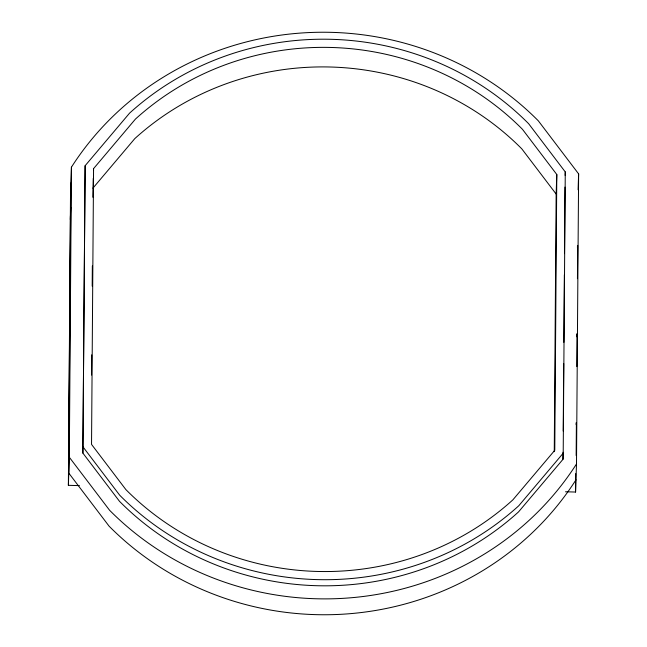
<?xml version="1.0" encoding="UTF-8"?>
<svg xmlns="http://www.w3.org/2000/svg" width="647" height="647" viewBox="0 0 647 647"><rect width="100%" height="100%" fill="white"/><g stroke="black" fill="none" stroke-linecap="round" stroke-linejoin="round"><path stroke-width="0.97" d="M79.444 485.622L68.38 485.323L70.499 195.257L71.429 167.169A295.938 283.305 1.9 0 1 538.336 120.843L578.62 173.889L576.501 463.956L575.571 492.043L565.494 491.777M70.442 215.88L68.679 457.38L68.962 448.832M70.903 183.044L68.784 473.111L109.076 526.157A295.938 283.305 1.9 0 0 575.976 479.831M68.38 485.323L69.31 457.235L71.429 167.169M82.873 453.094L85.129 165.721L129.57 113.144A282.294 270.244 1.9 0 1 528.648 123.714L565.268 171.924L563.205 453.191L563.003 459.297L518.562 511.874A282.294 270.244 1.9 0 1 119.485 501.304L82.873 453.094L85.129 165.721M91.55 375.05L91.696 354.847M92.197 286.152L92.343 265.949M92.844 197.254L93.241 178.394M93.564 168.624L91.542 444.4L125.866 489.585A273.762 262.075 1.9 0 0 512.885 499.84L554.778 450.288L556.792 174.504L522.477 129.327A273.762 262.075 1.9 0 0 135.449 119.072L93.564 168.624L93.5 170.582M554.261 451.638L556.145 194.051L556.792 174.504M563.003 459.297L563.06 452.245M563.213 431.072L563.707 363.525M563.861 342.352L564.354 274.805M564.507 253.64L564.993 187.096M575.571 492.043L575.701 473.588M576.154 424.691L576.17 422.669M576.801 336.78L576.825 333.747M577.447 247.858L577.464 245.836M576.154 455.545L576.388 423.211M576.801 366.623L577.035 334.289M577.447 278.711L577.69 245.367M70.321 219.543L70.725 207.331M565.146 175.41L565.268 171.924M578.094 189.765L578.62 173.889M92.917 188.164L134.802 138.612A273.762 262.075 1.9 0 1 521.822 148.867L556.145 194.051M563.205 453.191L518.765 505.768A282.294 270.244 1.9 0 1 119.687 495.198L83.075 446.988M69.31 457.235L109.602 510.281A295.938 283.305 1.9 0 0 576.501 463.956"/></g></svg>
